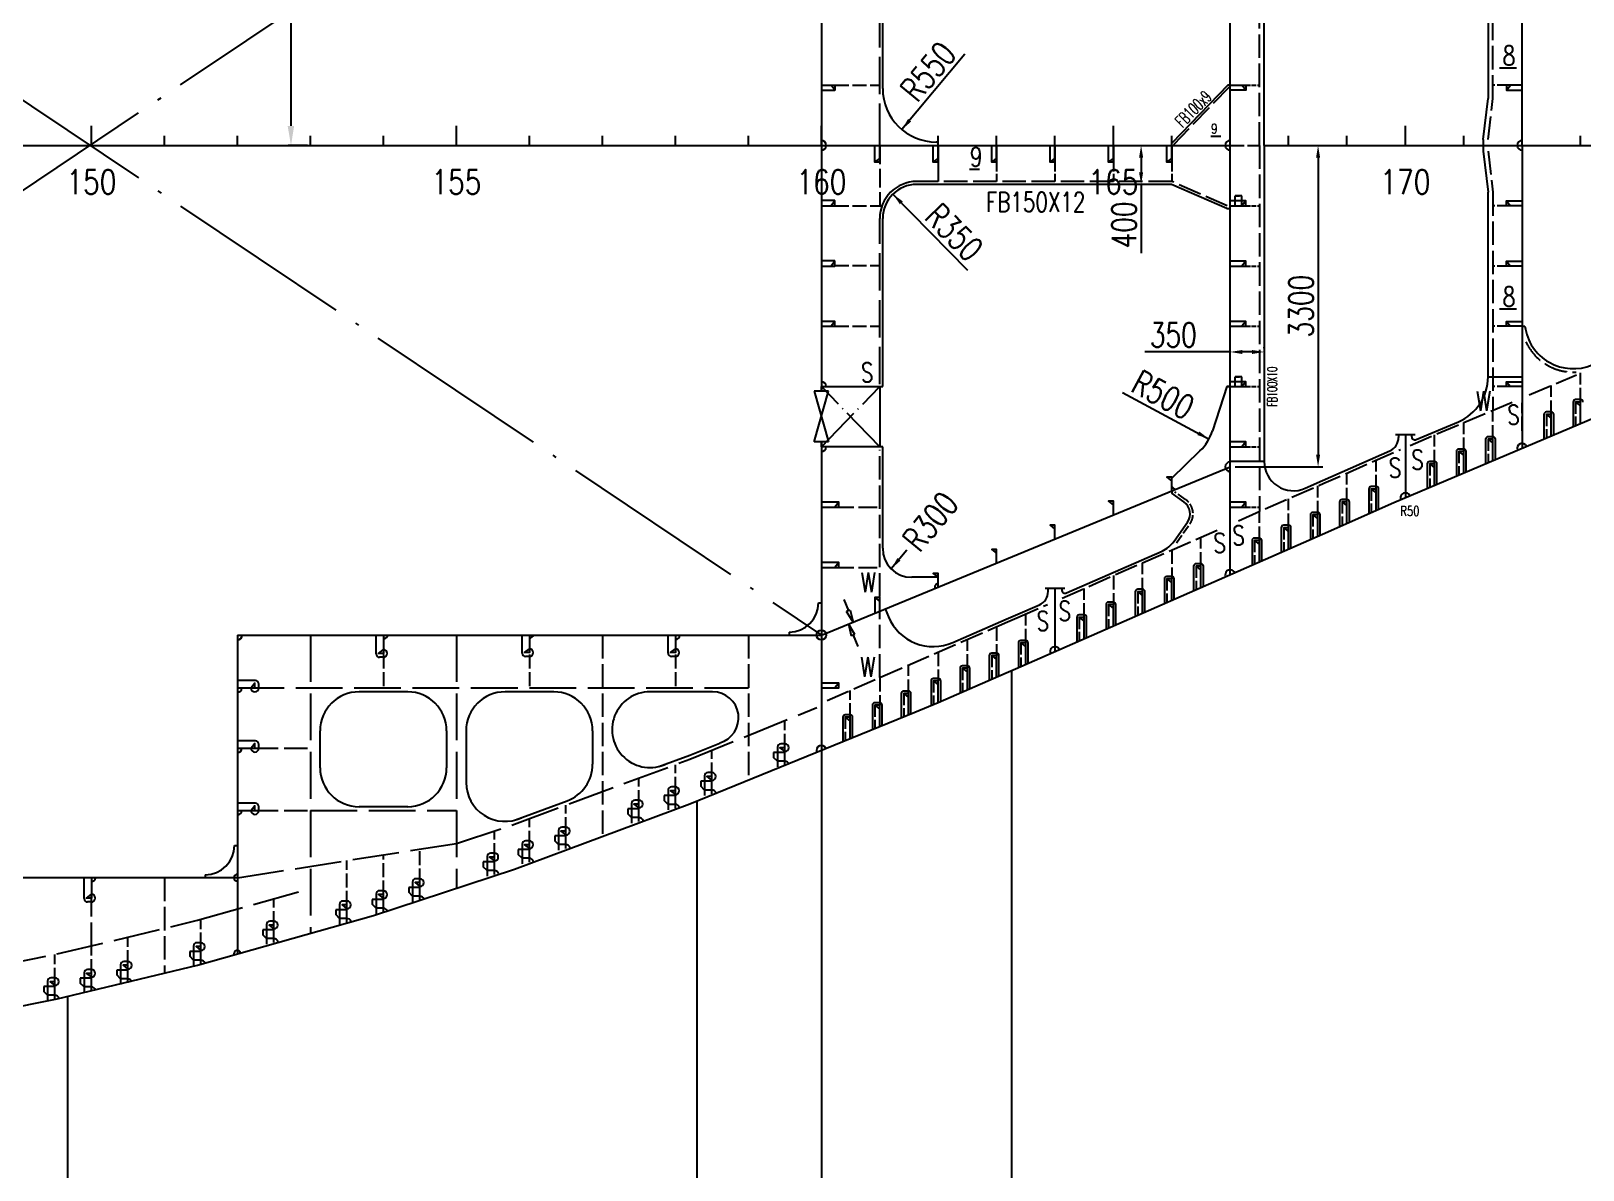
# Model space of a CAD drawing. Extents: x 373818 to 564480, y 322172 to 634257.
# Drawn here: x 537080 to 553025, y 562510 to 574205 of the extents above; entities that cross this region are included whole.
import ezdxf
from ezdxf.enums import TextEntityAlignment as Align

# ---------------------------------------------------------------- set-up
doc = ezdxf.new("R2010")
doc.units = 0
doc.header["$LTSCALE"] = 40
doc.header["$MEASUREMENT"] = 0
doc.linetypes.add('ACAD_ISO02W100', pattern=[15, 12, -3])
doc.linetypes.add('ACAD_ISO04W100', pattern=[30.5, 24, -3, 0.5, -3])
doc.layers.get('0').update_dxf_attribs({"linetype": 'CONTINUOUS'})
doc.layers.get('DEFPOINTS').update_dxf_attribs({"linetype": 'CONTINUOUS'})
for name, color, linetype in [('01CONTINUOUS', 2, 'CONTINUOUS'), ('C-CEN', 4, 'ACAD_ISO04W100'), ('C-CON', 4, 'CONTINUOUS'), ('C-DAS', 4, 'ACAD_ISO02W100'), ('FRAME', 7, 'CONTINUOUS'), ('TEXT', 9, 'CONTINUOUS'), ('Y-CON', 2, 'CONTINUOUS'), ('Y-DAS', 2, 'ACAD_ISO02W100')]:
    doc.layers.add(name, color=color, linetype=linetype)
doc.styles.add('ROMANS', font='romans.shx', dxfattribs={"width": 0.75, "height": 250, "bigfont": 'hzdx.shx'})
doc.dimstyles.new('DM-100', dxfattribs={"dimscale": 0, "dimtxt": 250, "dimasz": 200, "dimexe": 30, "dimexo": 30, "dimgap": 50, "dimtad": 1, "dimdec": 0, "dimzin": 0, "dimdsep": 46, "dimtxsty": 'ROMANS', "dimcen": 0, "dimclrd": 1, "dimclre": 1, "dimclrt": 1, "dimadec": 0, "dimazin": 0, "dimtfac": 1, "dimtdec": 0, "dimtmove": 0, "dimatfit": 3, "dimfxl": 1, "dimtolj": 1, "dimtzin": 0, "dimarcsym": 0})
doc.dimstyles.new('DM-50', dxfattribs={"dimscale": 50, "dimtxt": 1, "dimasz": 2.5, "dimexe": 1, "dimexo": 1, "dimgap": 1, "dimtad": 1, "dimdec": 0, "dimdsep": 46, "dimtxsty": 'ROMANS', "dimblk1": 'CLOSEDBLANK', "dimblk2": 'CLOSEDBLANK', "dimcen": 0, "dimclrd": 1, "dimclre": 1, "dimclrt": 1, "dimadec": 0, "dimazin": 0, "dimtfac": 1, "dimtdec": 0, "dimtmove": 0, "dimatfit": 3, "dimldrblk": 'CLOSEDBLANK', "dimfxl": 1, "dimtolj": 1, "dimarcsym": 0})

# ---------------------------------------------------------------- blocks, each defined once
blk = doc.blocks.new('*D81')
at = {"color": 1, "linetype": 'ByBlock', "transparency": 16777216}
for p, q in [((539920, 578059), (539721, 578059)), ((539751, 577859), (539751, 573231)), ((539920, 573031), (539721, 573031))]:
    blk.add_line(p, q, dxfattribs=at)
for points in [[(539717, 577859), (539784, 577859), (539751, 578059)], [(539717, 573231), (539784, 573231), (539751, 573031)]]:
    blk.add_solid(points, dxfattribs=at)
at = {"layer": 'DEFPOINTS', "color": 0, "linetype": 'ByBlock', "transparency": 16777216}
for p in [(539950, 578059), (539751, 573031), (539950, 573031)]:
    blk.add_point(p, dxfattribs=at)
at = {"color": 1, "linetype": 'ByBlock', "transparency": 16777216, "insert": (539576, 575545), "char_height": 250, "attachment_point": 5, "rotation": 90, "style": 'ROMANS'}
blk.add_mtext('\\A1;5028', dxfattribs=at)
blk = doc.blocks.new('*D226')
at = {"color": 1, "linetype": 'ByBlock', "transparency": 16777216}
blk.add_line((569934, 574777), (569286, 574002), dxfattribs=at)
blk.add_solid([(569350, 574111), (569382, 574084), (569286, 574002)], dxfattribs=at)
at = {"layer": 'DEFPOINTS', "color": 0, "linetype": 'ByBlock', "transparency": 16777216}
for p in [(569639, 574424), (569286, 574002)]:
    blk.add_point(p, dxfattribs=at)
at = {"color": 1, "linetype": 'ByBlock', "transparency": 16777216, "insert": (569556, 574597), "char_height": 250, "attachment_point": 5, "rotation": 50.0918, "style": 'ROMANS'}
blk.add_mtext('\\A1;R550', dxfattribs=at)
blk = doc.blocks.new('_CLOSEDBLANK')
at = {"color": 0, "linetype": 'ByBlock'}
for p, q in [((-1, 0.17), (0, 0)), ((-1, 0.17), (-1, -0.17)), ((0, 0), (-1, -0.17))]:
    blk.add_line(p, q, dxfattribs=at)
blk = doc.blocks.new('*D225')
at = {"color": 1, "linetype": 'ByBlock', "transparency": 16777216}
blk.add_line((569965, 572553), (569194, 573338), dxfattribs=at)
blk.add_solid([(569296, 573264), (569266, 573234), (569194, 573338)], dxfattribs=at)
at = {"layer": 'DEFPOINTS', "color": 0, "linetype": 'ByBlock', "transparency": 16777216}
for p in [(569194, 573338), (569439, 573089)]:
    blk.add_point(p, dxfattribs=at)
at = {"color": 1, "linetype": 'ByBlock', "transparency": 16777216, "insert": (569824, 572947), "char_height": 250, "attachment_point": 5, "rotation": 314.5011, "style": 'ROMANS'}
blk.add_mtext('\\A1;R350', dxfattribs=at)
blk = doc.blocks.new('M50间断')
at = {"extrusion": (0, 0, -1)}
for points in [[(125, 0), (251, 0)], [(-252, -51), (-126, -51)]]:
    blk.add_lwpolyline(points, dxfattribs=at)
at = {"extrusion": (0, 0, -1), "xscale": 125, "yscale": 125, "zscale": 125, "rotation": 180}
blk.add_blockref('_CLOSEDBLANK', (0, 0), dxfattribs=at)
at = {"xscale": 125, "yscale": 125, "zscale": 125, "rotation": 180}
blk.add_blockref('_CLOSEDBLANK', (0, -51), dxfattribs=at)
blk = doc.blocks.new('*D223')
at = {"color": 1, "linetype": 'ByBlock', "transparency": 16777216}
blk.add_line((569336, 569684), (569177, 569491), dxfattribs=at)
blk.add_solid([(569240, 569601), (569272, 569575), (569177, 569491)], dxfattribs=at)
at = {"layer": 'DEFPOINTS', "color": 0, "linetype": 'ByBlock', "transparency": 16777216}
for p in [(569368, 569723), (569177, 569491)]:
    blk.add_point(p, dxfattribs=at)
at = {"color": 1, "linetype": 'ByBlock', "transparency": 16777216, "insert": (569579, 569977), "char_height": 250, "attachment_point": 5, "rotation": 50.3974, "style": 'ROMANS'}
blk.add_mtext('\\A1;R300', dxfattribs=at)
blk = doc.blocks.new('*D221')
at = {"color": 1, "linetype": 'ByBlock', "transparency": 16777216}
for p, q in [((572659, 571718), (571784, 571718)), ((572659, 571757), (572659, 571768)), ((572884, 571718), (572784, 571718)), ((573009, 571757), (573009, 571768))]:
    blk.add_line(p, q, dxfattribs=at)
for points in [[(572784, 571738), (572784, 571697), (572659, 571718)], [(572884, 571738), (572884, 571697), (573009, 571718)]]:
    blk.add_solid(points, dxfattribs=at)
at = {"layer": 'DEFPOINTS', "color": 0, "linetype": 'ByBlock', "transparency": 16777216}
for p in [(572659, 571707), (573009, 571718), (573009, 571707)]:
    blk.add_point(p, dxfattribs=at)
at = {"color": 1, "linetype": 'ByBlock', "transparency": 16777216, "insert": (572075, 571893), "char_height": 250, "attachment_point": 5, "style": 'ROMANS'}
blk.add_mtext('\\A1;350', dxfattribs=at)
blk = doc.blocks.new('*D224')
at = {"color": 1, "linetype": 'ByBlock', "transparency": 16777216}
blk.add_line((571552, 571303), (572442, 570824), dxfattribs=at)
blk.add_solid([(572342, 570901), (572322, 570865), (572442, 570824)], dxfattribs=at)
at = {"layer": 'DEFPOINTS', "color": 0, "linetype": 'ByBlock', "transparency": 16777216}
for p in [(572002, 571061), (572442, 570824)]:
    blk.add_point(p, dxfattribs=at)
at = {"color": 1, "linetype": 'ByBlock', "transparency": 16777216, "insert": (571970, 571277), "char_height": 250, "attachment_point": 5, "rotation": 331.6737, "style": 'ROMANS'}
blk.add_mtext('\\A1;R500', dxfattribs=at)
blk = doc.blocks.new('*D213')
at = {"color": 1, "linetype": 'ByBlock', "transparency": 16777216}
for p, q in [((571744, 573714), (571744, 573564)), ((571744, 573439), (571744, 572731))]:
    blk.add_line(p, q, dxfattribs=at)
for points in [[(571723, 573714), (571765, 573714), (571744, 573839)], [(571723, 573564), (571765, 573564), (571744, 573439)]]:
    blk.add_solid(points, dxfattribs=at)
at = {"layer": 'DEFPOINTS', "color": 0, "linetype": 'ByBlock', "transparency": 16777216}
for p in [(571744, 573839), (571744, 573439), (571744, 573439)]:
    blk.add_point(p, dxfattribs=at)
at = {"color": 1, "linetype": 'ByBlock', "transparency": 16777216, "insert": (571569, 573022), "char_height": 250, "attachment_point": 5, "rotation": 90, "style": 'ROMANS'}
blk.add_mtext('\\A1;400', dxfattribs=at)

msp = doc.modelspace()

# ---------------------------------------------------------------- linework, layer by layer
for p, q in [((537700.32, 573030.69), (537700.32, 573230.69)), ((541450.32, 573030.69), (541450.32, 573230.69)), ((548200.32, 573030.69), (548200.32, 573230.69)), ((551200.32, 573030.69), (551200.32, 573230.69)), ((538450.32, 573030.69), (538450.32, 573130.69)), ((539200.32, 573030.69), (539200.32, 573130.69)), ((539950.32, 573030.69), (539950.32, 573130.69)), ((540700.32, 573030.69), (540700.32, 573130.69)), ((542200.32, 573030.69), (542200.32, 573130.69)), ((542950.32, 573030.69), (542950.32, 573130.69)), ((543700.32, 573030.69), (543700.32, 573130.69)), ((544450.32, 573030.69), (544450.32, 573130.69)), ((545800.32, 573030.69), (545800.32, 573130.69)), ((546400.32, 573030.69), (546400.32, 573130.69)), ((547000.32, 573030.69), (547000.32, 573130.69)), ((547600.32, 573030.69), (547600.32, 573130.69)), ((548800.32, 573030.69), (548800.32, 573130.69)), ((549400.32, 573030.69), (549400.32, 573130.69)), ((550000.32, 573030.69), (550000.32, 573130.69)), ((550600.32, 573030.69), (550600.32, 573130.69)), ((551800.32, 573030.69), (551800.32, 573130.69)), ((553000.32, 573030.69), (553000.32, 573130.69)), ((526450.32, 573030.69), (545200.32, 573030.69)), ((549750.32, 573030.69), (552000.32, 573030.69)), ((552400.32, 573030.69), (556000.32, 573030.69)), ((552050.32, 570654.55), (552400.32, 570654.55)), ((553000.32, 570421.05), (552950.32, 570421.05)), ((552699.82, 570293.68), (552649.82, 570293.68)), ((552724.82, 570059.65), (552724.82, 570268.68)), ((552100.32, 570039.6), (552050.32, 570039.6)), ((551800.32, 569912.45), (551750.32, 569912.45)), ((551825.32, 569678.41), (551825.32, 569887.45)), ((552025.32, 570014.6), (552025.32, 569761.71)), ((552125.32, 569805.56), (552125.32, 570014.6)), ((549750.32, 569785.04), (549400.32, 569785.04)), ((551500.32, 569785.3), (551450.32, 569785.3)), ((551525.32, 569551.26), (551525.32, 569760.3)), ((550825.32, 569502.56), (550825.32, 569249.68)), ((550900.32, 569527.56), (550850.32, 569527.56)), ((550925.32, 569293.53), (550925.32, 569502.56)), ((550225.32, 569237.09), (550225.32, 568984.21)), ((550300.32, 569262.09), (550250.32, 569262.09)), ((550325.32, 569028.05), (550325.32, 569237.09)), ((550525.32, 569369.72), (550525.32, 569116.83)), ((550600.32, 569394.72), (550550.32, 569394.72)), ((550625.32, 569160.68), (550625.32, 569369.72)), ((549925.32, 569105.55), (549925.32, 568852.66)), ((550000.32, 569130.55), (549950.32, 569130.55)), ((550025.32, 568896.51), (550025.32, 569105.55)), ((549625.32, 568974.01), (549625.32, 568721.12)), ((549700.32, 568999.01), (549650.32, 568999.01)), ((549725.32, 568764.97), (549725.32, 568974.01)), ((548800.32, 568604.38), (548750.32, 568604.38)), ((549025.32, 568710.92), (549025.32, 568458.04)), ((549100.32, 568735.92), (549050.32, 568735.92)), ((549125.32, 568501.89), (549125.32, 568710.92)), ((548425.32, 568447.84), (548425.32, 568194.96)), ((548500.32, 568472.84), (548450.32, 568472.84)), ((548525.32, 568238.8), (548525.32, 568447.84)), ((548725.32, 568579.38), (548725.32, 568326.5)), ((548825.32, 568370.34), (548825.32, 568579.38)), ((545170.32, 568332.69), (545200.32, 568332.69)), ((548200.32, 568341.3), (548150.32, 568341.3)), ((548225.32, 568107.26), (548225.32, 568316.3)), ((547825.32, 568184.76), (547825.32, 567931.87)), ((547900.32, 568209.76), (547850.32, 568209.76)), ((547925.32, 567975.72), (547925.32, 568184.76)), ((544870.32, 568032.69), (544870.32, 568002.69)), ((547000.32, 567816.79), (546950.32, 567816.79)), ((547225.32, 567921.68), (547225.32, 567668.79)), ((547300.32, 567946.68), (547250.32, 567946.68)), ((547325.32, 567712.64), (547325.32, 567921.68)), ((540700.32, 567774.21), (540660.32, 567774.21)), ((542200.32, 567782.69), (542160.32, 567782.69)), ((543700.32, 567782.69), (543660.32, 567782.69)), ((546625.32, 567661.27), (546625.32, 567408.39)), ((546700.32, 567686.27), (546650.32, 567686.27)), ((546725.32, 567452.23), (546725.32, 567661.27)), ((547025.32, 567582.75), (547025.32, 567791.79)), ((539420.32, 567459.69), (539420.32, 567499.69)), ((546402.06, 567556.51), (546352.06, 567556.51)), ((546427.06, 567322.47), (546427.06, 567531.51)), ((547152.75, 567637.56), (547152.75, 559581.69)), ((540950.32, 567419.69), (540450.32, 567419.69)), ((542450.32, 567419.69), (541950.32, 567419.69)), ((544082.99, 567419.69), (543438.98, 567419.69)), ((546021.27, 567403), (546021.27, 567152.48)), ((546096.27, 567428), (546046.27, 567428)), ((546121.27, 567193.96), (546121.27, 567403)), ((545496.27, 567183.85), (545446.27, 567183.85)), ((545725.32, 567282.57), (545725.32, 567029.69)), ((545800.32, 567307.57), (545750.32, 567307.57)), ((545825.32, 567073.54), (545825.32, 567282.57)), ((540050.32, 566640.69), (540050.32, 567019.69)), ((541350.32, 567019.69), (541350.32, 566640.69)), ((541550.32, 567019.69), (541550.32, 566489.42)), ((542850.32, 567019.69), (542850.32, 566676.38)), ((545421.27, 567158.85), (545421.27, 566905.96)), ((545521.27, 566949.81), (545521.27, 567158.85)), ((539420.32, 566840.69), (539420.32, 566880.69)), ((544825.32, 566885.82), (544785.32, 566885.82)), ((545200.32, 566818.42), (545200.32, 560998.69)), ((544075.32, 566590.84), (544035.32, 566590.84)), ((543700.32, 566443.96), (543660.32, 566443.96)), ((539420.32, 566200.69), (539420.32, 566240.69)), ((540950.32, 566240.69), (540450.32, 566240.69)), ((543325.32, 566307.85), (543285.32, 566307.85)), ((543920.22, 566297.52), (543920.22, 559581.69)), ((542200.32, 565889.62), (542160.32, 565889.62)), ((542575.32, 566030.06), (542535.32, 566030.06)), ((539170.32, 565840.69), (539200.32, 565840.69)), ((541841.32, 565763.6), (541801.32, 565763.6)), ((538870.32, 565540.69), (538870.32, 565510.69)), ((541075.32, 565500.9), (541035.32, 565500.9)), ((537700.32, 565262.01), (537660.32, 565262.01)), ((540325.32, 565271.87), (540285.32, 565271.87)), ((540700.32, 565377.7), (540660.32, 565377.7)), ((539575.32, 565064.84), (539535.32, 565064.84)), ((538825.32, 564843.8), (538785.32, 564843.8)), ((538075.32, 564651.61), (538035.32, 564651.61)), ((537325.32, 564482.98), (537285.32, 564482.98)), ((537700.32, 564569.26), (537660.32, 564569.26)), ((537455.17, 564293.21), (537455.17, 559581.69))]:
    msp.add_line(p, q)
at = {"lineweight": -2, "ltscale": 0.5}
for p, q in [((546400.32, 573065.69), (546380.32, 573065.69)), ((546400.32, 573030.69), (546400.32, 573065.69)), ((549365.43, 572382.09), (549400.32, 572382.09)), ((552400.32, 571173.69), (552429.49, 571173.69)), ((549365.32, 570554.69), (549219.2, 570100.16)), ((549400.32, 570554.69), (549365.32, 570554.69)), ((548800.32, 569613.24), (549090.54, 569893.52)), ((545750.32, 568388.77), (545750.32, 568228.98))]:
    msp.add_line(p, q, dxfattribs=at)
at = {"color": 1, "linetype": 'ByBlock'}
for p, q in [((550304.03, 572905.69), (550304.03, 569855.69)), ((549450.32, 569730.69), (550354.03, 569730.69))]:
    msp.add_line(p, q, dxfattribs=at)
at = {"ltscale": 0.3}
for p, q in [((545275.32, 570505.87), (545125.32, 570505.87)), ((545125.32, 570505.87), (545275.32, 569985.69)), ((545125.32, 569985.69), (545275.32, 570505.87)), ((545275.32, 569985.69), (545125.32, 569985.69)), ((545380.32, 569366.69), (545200.32, 569366.69)), ((545380.32, 568747.69), (545200.32, 568747.69)), ((545380.32, 567509.69), (545200.32, 567509.69))]:
    msp.add_line(p, q, dxfattribs=at)
at = {"color": 7, "ltscale": 0.2}
for p, q in [((552925.32, 570396.05), (552925.32, 570144.26)), ((552624.82, 570268.68), (552624.82, 570018.56)), ((551725.32, 569892.45), (551725.32, 569640.89)), ((552025.32, 569979.6), (552025.32, 569764.47)), ((551425.32, 569765.3), (551425.32, 569513.74)), ((548125.32, 568321.3), (548125.32, 568069.74)), ((540625.32, 567809.21), (540625.32, 568002.69)), ((542125.32, 567817.69), (542125.32, 568002.69)), ((543625.32, 567817.69), (543625.32, 568002.69)), ((546925.32, 567796.79), (546925.32, 567545.23)), ((539385.32, 567534.69), (539200.32, 567534.69)), ((546327.06, 567531.56), (546327.06, 567280)), ((539385.32, 566915.69), (539200.32, 566915.69)), ((544750.32, 566850.82), (544750.32, 566649.26)), ((544825.32, 566796.05), (544710.32, 566796.05)), ((544710.32, 566796.05), (544710.32, 566746.5)), ((544750.32, 566706.5), (544710.32, 566746.5)), ((544825.33, 566706.5), (544750.32, 566706.5)), ((544000.32, 566555.84), (544000.32, 566354.27)), ((543625.32, 566408.96), (543625.32, 566207.39)), ((544075.32, 566501.06), (543960.32, 566501.06)), ((543960.32, 566501.06), (543960.32, 566451.51)), ((544000.32, 566411.51), (543960.32, 566451.51)), ((544075.33, 566411.51), (544000.32, 566411.51)), ((539385.32, 566275.69), (539200.32, 566275.69)), ((543325.32, 566218.08), (543210.32, 566218.08)), ((543210.32, 566218.08), (543210.32, 566168.53)), ((543250.32, 566272.85), (543250.32, 566071.29)), ((543700.32, 566354.19), (543585.32, 566354.19)), ((543585.32, 566354.19), (543585.32, 566304.64)), ((543625.32, 566264.64), (543585.32, 566304.64)), ((543700.33, 566264.64), (543625.32, 566264.64)), ((543250.32, 566128.53), (543210.32, 566168.53)), ((543325.33, 566128.53), (543250.32, 566128.53)), ((542575.32, 565940.29), (542460.32, 565940.29)), ((542460.32, 565940.29), (542460.32, 565890.74)), ((542500.32, 565850.74), (542460.32, 565890.74)), ((542500.32, 565995.06), (542500.32, 565793.49)), ((542200.32, 565799.84), (542085.32, 565799.84)), ((542085.32, 565799.84), (542085.32, 565750.29)), ((542125.32, 565710.29), (542085.32, 565750.29)), ((542125.32, 565854.62), (542125.32, 565653.05)), ((542575.33, 565850.74), (542500.32, 565850.74)), ((541841.32, 565673.83), (541726.32, 565673.83)), ((541726.32, 565673.83), (541726.32, 565624.28)), ((541766.32, 565584.28), (541726.32, 565624.28)), ((541766.32, 565728.6), (541766.32, 565527.03)), ((541841.33, 565584.28), (541766.32, 565584.28)), ((542200.33, 565710.29), (542125.32, 565710.29)), ((537625.32, 565297.01), (537625.32, 565510.69)), ((541075.32, 565411.13), (540960.32, 565411.13)), ((540960.32, 565411.13), (540960.32, 565361.58)), ((541000.32, 565465.9), (541000.32, 565264.34)), ((540700.32, 565287.93), (540585.32, 565287.93)), ((540585.32, 565287.93), (540585.32, 565238.38)), ((540625.32, 565342.7), (540625.32, 565141.13)), ((541000.32, 565321.58), (540960.32, 565361.58)), ((541075.33, 565321.58), (541000.32, 565321.58)), ((540325.32, 565182.1), (540210.32, 565182.1)), ((540210.32, 565182.1), (540210.32, 565132.55)), ((540250.32, 565092.55), (540210.32, 565132.55)), ((540250.32, 565236.87), (540250.32, 565035.31)), ((540325.33, 565092.55), (540250.32, 565092.55)), ((540625.32, 565198.38), (540585.32, 565238.38)), ((540700.33, 565198.38), (540625.32, 565198.38)), ((539575.32, 564975.07), (539460.32, 564975.07)), ((539460.32, 564975.07), (539460.32, 564925.52)), ((539500.32, 565029.84), (539500.32, 564828.27)), ((538750.32, 564808.8), (538750.32, 564607.24)), ((539500.32, 564885.52), (539460.32, 564925.52)), ((539575.33, 564885.52), (539500.32, 564885.52)), ((538000.32, 564616.61), (538000.32, 564415.05)), ((538825.32, 564754.03), (538710.32, 564754.03)), ((538710.32, 564754.03), (538710.32, 564704.48)), ((538750.32, 564664.48), (538710.32, 564704.48)), ((538825.33, 564664.48), (538750.32, 564664.48)), ((537700.32, 564479.49), (537585.32, 564479.49)), ((537585.32, 564479.49), (537585.32, 564429.94)), ((537625.32, 564534.26), (537625.32, 564332.69)), ((538075.32, 564561.84), (537960.32, 564561.84)), ((537960.32, 564561.84), (537960.32, 564512.29)), ((538000.32, 564472.29), (537960.32, 564512.29)), ((538075.33, 564472.29), (538000.32, 564472.29)), ((537325.32, 564393.21), (537210.32, 564393.21)), ((537210.32, 564393.21), (537210.32, 564343.66)), ((537250.32, 564303.66), (537210.32, 564343.66)), ((537250.32, 564447.98), (537250.32, 564246.42)), ((537325.33, 564303.66), (537250.32, 564303.66)), ((537625.32, 564389.94), (537585.32, 564429.94)), ((537700.33, 564389.94), (537625.32, 564389.94))]:
    msp.add_line(p, q, dxfattribs=at)
msp.add_lwpolyline([(543529.52, 566653.06), (543850.32, 566769.07), (544157.3, 566893.99)])
msp.add_circle((545200.32, 568002.69), 50)
for centre, radius, start, end in [((546380.32, 573615.69), 550, 180, 270), ((552400.32, 573030.69), 50, 90, 270), ((552950.32, 570396.05), 25, 90, 180), ((553000.32, 570396.05), 25, 0, 90), ((552649.82, 570268.68), 25, 90, 180), ((552699.82, 570268.68), 25, 0, 90), ((552050.32, 570014.6), 25, 90, 180), ((552100.32, 570014.6), 25, 0, 90), ((551750.32, 569887.45), 25, 90, 180), ((551800.32, 569887.45), 25, 0, 90), ((551450.32, 569760.3), 25, 90, 180), ((551500.32, 569760.3), 25, 0, 90), ((550850.32, 569502.56), 25, 90, 180), ((550900.32, 569502.56), 25, 0, 90), ((550250.32, 569237.09), 25, 90, 180), ((550300.32, 569237.09), 25, 0, 90), ((550550.32, 569369.72), 25, 90, 180), ((550600.32, 569369.72), 25, 0, 90), ((549950.32, 569105.55), 25, 90, 180), ((550000.32, 569105.55), 25, 0, 90), ((549650.32, 568974.01), 25, 90, 180), ((549700.32, 568974.01), 25, 0, 90), ((548750.32, 568579.38), 25, 90, 180), ((548800.32, 568579.38), 25, 0, 90), ((549050.32, 568710.92), 25, 90, 180), ((549100.32, 568710.92), 25, 0, 90), ((548450.32, 568447.84), 25, 90, 180), ((548500.32, 568447.84), 25, 0, 90), ((544870.32, 568332.69), 300, 270, 0), ((548150.32, 568316.3), 25, 90, 180), ((548200.32, 568316.3), 25, 0, 90), ((547850.32, 568184.76), 25, 90, 180), ((547900.32, 568184.76), 25, 0, 90), ((539200.32, 568002.69), 50, 270, 0), ((540660.32, 567809.21), 35, 180, 270), ((540700.32, 567814.21), 40, 270, 90), ((542160.32, 567817.69), 35, 180, 270), ((542200.32, 567822.69), 40, 270, 90), ((543660.32, 567817.69), 35, 180, 270), ((543700.32, 567822.69), 40, 270, 90), ((546950.32, 567791.79), 25, 90, 180), ((547000.32, 567791.79), 25, 0, 90), ((547250.32, 567921.68), 25, 90, 180), ((547300.32, 567921.68), 25, 0, 90), ((546650.32, 567661.27), 25, 90, 180), ((546700.32, 567661.27), 25, 0, 90), ((539385.32, 567499.69), 35, 0, 90), ((546352.06, 567531.51), 25, 90, 180), ((546402.06, 567531.51), 25, 0, 90), ((539380.32, 567459.69), 40, 180, 360), ((540450.32, 567019.69), 400, 90, 180), ((540950.32, 567019.69), 400, 0, 90), ((541950.32, 567019.69), 400, 90, 180), ((542450.32, 567019.69), 400, 0, 90), ((543438.98, 567031.03), 388.66, 90, 296.293574), ((544082.99, 567152.37), 267.33, 286.139576, 90), ((546046.27, 567403), 25, 90, 180), ((546096.27, 567403), 25, 0, 90), ((545446.27, 567158.85), 25, 90, 180), ((545496.27, 567158.85), 25, 0, 90), ((545750.32, 567282.57), 25, 90, 180), ((545800.32, 567282.57), 25, 0, 90), ((539385.32, 566880.69), 35, 0, 90), ((544785.32, 566850.82), 35, 90, 180), ((544825.32, 566845.82), 40, 270, 90), ((539380.32, 566840.69), 40, 180, 360), ((540450.32, 566640.69), 400, 180, 270), ((540950.32, 566640.69), 400, 270, 360), ((542450.32, 566676.38), 400, 290.352256, 360), ((544035.32, 566555.84), 35, 90, 180), ((544075.32, 566550.84), 40, 270, 90), ((541950.32, 566489.42), 400, 180, 295.134703), ((543660.32, 566408.96), 35, 90, 180), ((543700.32, 566403.96), 40, 270, 90), ((539385.32, 566240.69), 35, 0, 90), ((543285.32, 566272.85), 35, 90, 180), ((543325.32, 566267.85), 40, 270, 90), ((539380.32, 566200.69), 40, 180, 360), ((542160.32, 565854.62), 35, 90, 180), ((542200.32, 565849.62), 40, 270, 90), ((542535.32, 565995.06), 35, 90, 180), ((542575.32, 565990.06), 40, 270, 90), ((538870.32, 565840.69), 300, 270, 0), ((541801.32, 565728.6), 35, 90, 180), ((541841.32, 565723.6), 40, 270, 90), ((539200.32, 565510.69), 35, 90, 270), ((541035.32, 565465.9), 35, 90, 180), ((541075.32, 565460.9), 40, 270, 90), ((537660.32, 565297.01), 35, 180, 270), ((537700.32, 565302.01), 40, 270, 90), ((540285.32, 565236.87), 35, 90, 180), ((540325.32, 565231.87), 40, 270, 90), ((540660.32, 565342.7), 35, 90, 180), ((540700.32, 565337.7), 40, 270, 90), ((539535.32, 565029.84), 35, 90, 180), ((539575.32, 565024.84), 40, 270, 90), ((538785.32, 564808.8), 35, 90, 180), ((538825.32, 564803.8), 40, 270, 90), ((538035.32, 564616.61), 35, 90, 180), ((538075.32, 564611.61), 40, 270, 90), ((539200.32, 564729.66), 35, 15.763046, 195.763046), ((537285.32, 564447.98), 35, 90, 180), ((537325.32, 564442.98), 40, 270, 90), ((537660.32, 564534.26), 35, 90, 180), ((537700.32, 564529.26), 40, 270, 90)]:
    msp.add_arc(centre, radius, start, end)
at = {"lineweight": -2, "ltscale": 0.5}
for centre, radius, start, end in [((545200.32, 573030.69), 50, 270, 90), ((552925.32, 571238.1), 500, 187.401506, 292.968731), ((548743.19, 570253.18), 500, 314.00231, 342.179432), ((552400.32, 569921.75), 50, 22.968731, 202.968731), ((549400.32, 569730.69), 50, 90, 270), ((548800.32, 569483.71), 35, 22.561299, 90), ((546400.32, 568495.75), 35, 90, 201.375456)]:
    msp.add_arc(centre, radius, start, end, dxfattribs=at)
at = {"ltscale": 0.3}
for centre, start, end in [((549400.32, 573030.69), 90, 270), ((545200.32, 570554.69), 0, 90), ((545200.32, 569935.69), 270, 0), ((545200.32, 566818.42), 22.142558, 202.142558)]:
    msp.add_arc(centre, 50, start, end, dxfattribs=at)
at = {"color": 7, "ltscale": 0.2}
for centre, start, end in [((540700.33, 568008.77), 270, 0), ((542200.33, 568017.25), 270, 341.121402), ((543700.33, 568002.69), 270, 0), ((539200.32, 567459.68), 270, 0), ((539200.32, 566840.68), 270, 0), ((544825.33, 566661.51), 17.826297, 90), ((544075.33, 566366.52), 17.826297, 90), ((543700.33, 566219.65), 17.826297, 90), ((539200.32, 566200.68), 270, 0), ((543325.33, 566083.54), 17.826297, 90), ((542575.33, 565805.75), 17.826297, 90), ((541841.33, 565539.29), 17.826297, 90), ((542200.33, 565665.3), 17.826297, 90), ((537700.33, 565517.42), 270, 351.402854), ((541075.33, 565276.59), 17.826297, 90), ((540325.33, 565047.56), 17.826297, 90), ((540700.33, 565153.39), 17.826297, 90), ((539575.33, 564840.53), 17.826297, 90), ((538825.33, 564619.49), 17.826297, 90), ((538075.33, 564427.3), 17.826297, 90), ((537325.33, 564258.67), 17.826297, 90), ((537700.33, 564344.95), 17.826297, 90)]:
    msp.add_arc(centre, 44.99, start, end, dxfattribs=at)
at = {"color": 1, "linetype": 'ByBlock'}
for points in [[(550283.2, 572905.69), (550324.87, 572905.69), (550304.03, 573030.69)], [(550283.2, 569855.69), (550324.87, 569855.69), (550304.03, 569730.69)]]:
    msp.add_solid(points, dxfattribs=at)
at = {"layer": '01CONTINUOUS'}
for p, q in [((552400.32, 573030.69), (552400.32, 576139.64)), ((552000.32, 573090.69), (552000.32, 572970.69)), ((552000.32, 573030.69), (552400.32, 573030.69)), ((552400.32, 573030.69), (552400.32, 569921.75)), ((552400.32, 573030.69), (552400.32, 569921.75)), ((545800.32, 570554.69), (545800.32, 569935.69)), ((551100.32, 570063.15), (551300.32, 570063.15)), ((551200.32, 570063.15), (551200.32, 569413.15)), ((547500.32, 568483.22), (547700.32, 568483.22)), ((547600.32, 568483.22), (547600.32, 567833.22)), ((539200.32, 568002.69), (539200.32, 564729.66)), ((539200.32, 568002.69), (545200.32, 568002.69)), ((539200.32, 565510.69), (526450.32, 565510.69))]:
    msp.add_line(p, q, dxfattribs=at)
for points in [[(545200.32, 570505.87), (545200.32, 570554.69), (545830.32, 570554.69)], [(546400.32, 567310.75), (547100.32, 567615.29), (547196.32, 567656.07), (550350.32, 569039.01), (551081.32, 569362.71), (553600.32, 570430.34)], [(545830.32, 569935.69), (545200.32, 569935.69), (545200.32, 569985.69)], [(480700.32, 562530.69), (515850.32, 562530.69), (517850.32, 562530.69), (520911.22, 562530.69), (522967.62, 562549.69), (524200.32, 562600.79), (524350.32, 562607.29), (525700.32, 562654.49), (526115.62, 562680.59), (528466.32, 562879.69), (530850.32, 563161.64), (532670.32, 563414.52), (534996.32, 563793.58), (537350.32, 564268.02), (538789.32, 564613.64), (540600.32, 565124.84), (542047.32, 565600.25), (543850.32, 566269.07), (546161.32, 567209.47), (546400.32, 567310.75)]]:
    msp.add_lwpolyline(points, dxfattribs=at)
at = {"layer": 'C-CEN', "ltscale": 2}
for p, q in [((526450.32, 580550.69), (545200.32, 568002.69)), ((526450.32, 565510.69), (545200.32, 578058.69))]:
    msp.add_line(p, q, dxfattribs=at)
at = {"layer": 'C-CEN', "ltscale": 0.5}
for p, q in [((545800.32, 569935.69), (545200.32, 570554.69)), ((545200.32, 569935.69), (545800.32, 570554.69))]:
    msp.add_line(p, q, dxfattribs=at)
at = {"layer": 'C-CON'}
for p, q in [((549750.32, 573030.69), (549750.32, 576276.34)), ((545830.32, 573615.69), (545830.32, 575506.69)), ((545340.32, 573595.84), (545200.32, 573595.84)), ((549375.32, 573649.69), (548800.32, 573055.69)), ((549400.32, 573649.69), (549375.32, 573649.69)), ((549560.32, 573599.69), (549400.32, 573599.69)), ((552240.32, 573599.69), (552400.32, 573599.69)), ((552000.32, 573090.69), (552050.32, 573511.87)), ((545750.32, 572857.48), (545750.32, 573030.69)), ((546350.32, 572857.48), (546350.32, 573030.69)), ((546950.32, 572857.48), (546950.32, 573030.69)), ((547550.32, 572857.48), (547550.32, 573030.69)), ((548150.32, 572857.48), (548150.32, 573030.69)), ((548750.32, 572857.48), (548750.32, 573030.69)), ((548800.32, 573030.69), (548800.32, 573055.69)), ((549750.32, 573030.69), (549750.32, 569785.04)), ((552000.32, 572970.69), (552050.32, 572549.52)), ((548796.35, 572630.69), (546180.32, 572630.69)), ((549365.43, 572382.09), (548796.35, 572630.69)), ((545340.32, 572465.54), (545200.32, 572465.54)), ((549560.32, 572461.69), (549400.32, 572461.69)), ((549450.32, 572512.51), (549495.08, 572512.51)), ((549520.02, 572512.51), (549450.32, 572512.51)), ((549450.32, 572411.69), (549450.32, 572512.51)), ((549520.02, 572411.31), (549520.02, 572512.51)), ((552240.32, 572461.69), (552400.32, 572461.69)), ((545830.32, 570554.69), (545830.32, 572280.69)), ((545340.32, 571846.54), (545200.32, 571846.54)), ((549560.32, 571842.69), (549400.32, 571842.69)), ((552240.32, 571842.69), (552400.32, 571842.69)), ((545340.32, 571223.69), (545200.32, 571223.69)), ((549560.32, 571223.69), (549400.32, 571223.69)), ((552240.32, 571223.69), (552400.32, 571223.69)), ((549370.32, 570554.69), (549400.32, 570554.69)), ((549560.32, 570604.69), (549400.32, 570604.69)), ((549520.02, 570655.51), (549450.32, 570655.51)), ((549450.32, 570655.51), (549495.08, 570655.51)), ((549450.32, 570554.69), (549450.32, 570655.51)), ((549520.02, 570554.31), (549520.02, 570655.51)), ((552240.32, 570604.69), (552400.32, 570604.69)), ((551130.32, 570063.15), (551130.32, 570032.04)), ((545830.32, 568895.75), (545830.32, 569935.69)), ((549560.32, 569985.69), (549400.32, 569985.69)), ((550350.32, 569589.01), (551041.05, 569894.88)), ((550170.79, 569510.3), (550350.32, 569589.01)), ((548800.32, 569483.71), (548800.32, 569458.71)), ((548925.92, 569369.87), (548800.32, 569458.71)), ((549560.32, 569366.69), (549400.32, 569366.69)), ((548824.71, 568967.02), (548961.77, 569160.78)), ((547719.38, 568435.42), (548700.26, 568865.51)), ((547719.38, 568435.42), (548700.26, 568865.51)), ((546400.32, 568595.75), (546130.32, 568595.75)), ((547670.32, 568483.22), (547670.32, 568467.47)), ((547670.32, 568483.22), (547670.32, 568467.47))]:
    msp.add_line(p, q, dxfattribs=at)
for points in [[(551264.32, 575998.24), (551264.32, 576018.26, -0.53714357), (551312.98, 576050.49), (551745.43, 575867.2, -0.30111464), (552050.32, 575406.84), (552050.32, 573511.87)], [(551264.32, 570063.15), (551264.32, 570043.12, 0.53714357), (551312.98, 570010.9), (551745.43, 570194.19, 0.30111464), (552050.32, 570654.55), (552050.32, 572549.52)], [(545854.95, 568272.03), (545890.11, 568189.12, 0.41693592), (546549.9, 567925.83), (547100.32, 568165.29), (547196.32, 568206.07), (547440.56, 568313.16, 0.29775145), (547530.32, 568450.54), (547530.32, 568483.22)]]:
    msp.add_lwpolyline(points, format="xyb", dxfattribs=at)
msp.add_lwpolyline([(542057.69, 566104.1), (542589.44, 566301.35)], dxfattribs=at)
for centre, radius, start, end in [((546180.32, 572280.69), 380, 90, 180), ((546180.32, 572280.69), 350, 90, 180), ((550980.32, 570032.04), 150, 293.884628, 0), ((550050.32, 569785.04), 300, 180, 293.676095), ((551200.32, 569413.15), 50, 20.822172, 200.837526), ((548839.3, 569247.4), 150, 324.727676, 54.727676), ((548579.79, 569140.26), 300, 293.676095, 324.727676), ((546130.32, 568895.75), 300, 180, 270), ((549400.32, 568623.62), 50, 20.822172, 200.837526), ((547705.32, 568467.47), 35, 180, 293.676095), ((547705.32, 568467.47), 35, 180, 293.676095), ((547600.32, 567833.22), 50, 20.822172, 200.837526)]:
    msp.add_arc(centre, radius, start, end, dxfattribs=at)
at = {"layer": 'C-DAS', "ltscale": 0.5}
for p, q in [((549700.32, 573030.69), (549700.32, 576790.14)), ((552100.32, 573511.87), (552100.32, 575752.25)), ((549393.28, 573632.3), (548818.28, 573038.3)), ((552050.32, 573090.69), (552100.32, 573511.87)), ((549700.32, 573030.69), (549700.32, 569271.25)), ((552050.32, 572970.69), (552100.32, 572549.52)), ((548800.32, 572660.69), (546177.11, 572660.69)), ((549370.32, 572411.69), (548800.32, 572660.69)), ((552100.32, 572549.52), (552100.32, 570309.13)), ((545800.32, 568398.72), (545800.32, 569903.52)), ((547674.03, 568382.78), (549311.47, 569100.75)), ((547208.21, 568178.53), (547524.33, 568317.14)), ((545259.49, 567331.71), (547112.17, 568137.73)), ((545800.32, 567567), (545800.32, 568249.55)), ((547112.17, 568137.73), (547208.21, 568178.53))]:
    msp.add_line(p, q, dxfattribs=at)
at = {"layer": 'C-DAS', "ltscale": 0.8}
for p, q in [((545800.32, 573076.51), (545800.32, 575506.69)), ((545800.32, 570579.48), (545800.32, 572280.69))]:
    msp.add_line(p, q, dxfattribs=at)
at = {"layer": 'C-DAS'}
for p, q in [((546000.32, 573030.69), (549400.32, 573030.69)), ((539200.32, 567459.69), (544450.32, 567459.69)), ((539950.32, 566200.69), (541450.32, 566200.69))]:
    msp.add_line(p, q, dxfattribs=at)
at = {"layer": 'C-DAS', "ltscale": 0.25}
for p, q in [((552950.32, 570396.05), (552950.32, 570157.05)), ((552649.82, 570268.68), (552649.82, 570026.76)), ((551750.32, 569887.45), (551750.32, 569645.52)), ((552050.32, 570014.6), (552050.32, 569772.67)), ((551450.32, 569760.3), (551450.32, 569518.38)), ((550850.32, 569502.56), (550850.32, 569260.64)), ((550250.32, 569237.09), (550250.32, 568995.17)), ((550550.32, 569369.72), (550550.32, 569127.8)), ((549950.32, 569105.55), (549950.32, 568863.63)), ((549650.32, 568974.01), (549650.32, 568732.08)), ((549050.32, 568710.92), (549050.32, 568469)), ((548450.32, 568447.84), (548450.32, 568205.92)), ((548750.32, 568579.38), (548750.32, 568337.46)), ((548150.32, 568316.3), (548150.32, 568074.38)), ((547850.32, 568184.76), (547850.32, 567942.83)), ((547250.32, 567921.68), (547250.32, 567679.75)), ((546650.32, 567661.27), (546650.32, 567419.35)), ((546950.32, 567791.79), (546950.32, 567549.86)), ((546352.06, 567531.51), (546352.06, 567289.58)), ((546046.27, 567403), (546046.27, 567162.66)), ((545750.32, 567282.57), (545750.32, 567040.65)), ((545446.27, 567158.85), (545446.27, 566916.92))]:
    msp.add_line(p, q, dxfattribs=at)
at = {"layer": 'C-DAS', "ltscale": 0.2}
for p, q in [((548943.25, 569394.36), (548831.73, 569473.23)), ((548849.21, 568949.69), (548986.26, 569143.46))]:
    msp.add_line(p, q, dxfattribs=at)
at = {"layer": 'C-DAS', "ltscale": 0.5, "flags": 128}
for points in [[(552472.29, 570469.67), (552958.49, 570675.73)], [(551248.73, 569951.08), (552353.4, 570419.28)], [(549485.89, 569177.23), (550362.42, 569561.56), (551093.25, 569885.19), (551150.54, 569909.47)]]:
    msp.add_lwpolyline(points, dxfattribs=at)
at = {"layer": 'C-DAS'}
for points in [[(541450.32, 565864.11), (542047.32, 566060.25), (543850.32, 566729.07), (545154.47, 567259.76)], [(526450.32, 563168.94), (528466.32, 563339.69), (530850.32, 563621.64), (532670.32, 563874.52), (534996.32, 564253.58), (537350.32, 564728.02), (538789.32, 565073.64), (539950.32, 565401.36)]]:
    msp.add_lwpolyline(points, dxfattribs=at)
at = {"layer": 'C-DAS', "ltscale": 0.5}
msp.add_arc((552925.32, 571238.1), 535, 204.891056, 273.356184, dxfattribs=at)
at = {"layer": 'C-DAS', "ltscale": 0.2}
msp.add_arc((548839.3, 569247.4), 180, 324.727676, 54.727676, dxfattribs=at)
at = {"layer": 'DEFPOINTS', "color": 0, "linetype": 'ByBlock'}
for p in [(549400.32, 569730.69), (550304.03, 569730.69), (539200.32, 567990.69), (540746.5, 567423.9), (540759.99, 567465.07)]:
    msp.add_point(p, dxfattribs=at)
at = {"layer": 'FRAME'}
for p, q in [((545200.32, 573030.69), (545200.32, 573230.69)), ((549400.32, 573030.69), (549400.32, 573130.69))]:
    msp.add_line(p, q, dxfattribs=at)
at = {"layer": 'TEXT'}
for p, q in [((552167.65, 573827.31), (552342.37, 573827.31)), ((546723.5, 572785.57), (546823.93, 572785.57)), ((552167.65, 571351.31), (552342.37, 571351.31))]:
    msp.add_line(p, q, dxfattribs=at)
at = {"layer": 'TEXT', "lineweight": -2}
msp.add_line((549203.42, 573125.13), (549303.85, 573125.13), dxfattribs=at)
at = {"layer": 'Y-CON'}
for p, q in [((549400.32, 568622.47), (549400.32, 577438.92)), ((545200.32, 575555.52), (545200.32, 570510.69)), ((545200.32, 573030.69), (549400.32, 573030.69)), ((545800.32, 572857.48), (545800.32, 573030.69)), ((546400.32, 572857.48), (546400.32, 573030.69)), ((547000.32, 572857.48), (547000.32, 573030.69)), ((547600.32, 572857.48), (547600.32, 573030.69)), ((548200.32, 572857.48), (548200.32, 573030.69)), ((548800.32, 572857.48), (548800.32, 573030.69)), ((545200.32, 570510.69), (545200.32, 570505.87)), ((545200.32, 569985.69), (545200.32, 566818.42)), ((545200.32, 568002.69), (549400.32, 569730.69))]:
    msp.add_line(p, q, dxfattribs=at)
for points in [[(545200.32, 573649.69), (545340.32, 573649.69), (545340.32, 573599.69), (545300.32, 573649.69)], [(549400.32, 573649.69), (549560.32, 573649.69), (549560.32, 573599.69), (549520.32, 573649.69)], [(552400.32, 573649.69), (552240.32, 573649.69), (552240.32, 573599.69), (552280.32, 573649.69)], [(545800.32, 573030.69), (545800.32, 572857.48), (545750.32, 572857.48), (545800.32, 572897.48)], [(546400.32, 573030.69), (546400.32, 572857.48), (546350.32, 572857.48), (546400.32, 572897.48)], [(547000.32, 573030.69), (547000.32, 572857.48), (546950.32, 572857.48), (547000.32, 572897.48)], [(547600.32, 573030.69), (547600.32, 572857.48), (547550.32, 572857.48), (547600.32, 572897.48)], [(548200.32, 573030.69), (548200.32, 572857.48), (548150.32, 572857.48), (548200.32, 572897.48)], [(548800.32, 573030.69), (548800.32, 572857.48), (548750.32, 572857.48), (548800.32, 572897.48)], [(545200.32, 572411.69), (545340.32, 572411.69), (545340.32, 572461.69), (545300.32, 572411.69)], [(549400.32, 572411.69), (549560.32, 572411.69), (549560.32, 572461.69), (549520.32, 572411.69)], [(552400.32, 572411.69), (552240.32, 572411.69), (552240.32, 572461.69), (552280.32, 572411.69)], [(545200.32, 571792.69), (545340.32, 571792.69), (545340.32, 571842.69), (545300.32, 571792.69)], [(549400.32, 571792.69), (549560.32, 571792.69), (549560.32, 571842.69), (549520.32, 571792.69)], [(552400.32, 571792.69), (552240.32, 571792.69), (552240.32, 571842.69), (552280.32, 571792.69)], [(545200.32, 571173.69), (545340.32, 571173.69), (545340.32, 571223.69), (545300.32, 571173.69)], [(549400.32, 571173.69), (549560.32, 571173.69), (549560.32, 571223.69), (549520.32, 571173.69)], [(552400.32, 571173.69), (552240.32, 571173.69), (552240.32, 571223.69), (552280.32, 571173.69)], [(549400.32, 570554.69), (549560.32, 570554.69), (549560.32, 570604.69), (549520.32, 570554.69)], [(552400.32, 570554.69), (552240.32, 570554.69), (552240.32, 570604.69), (552280.32, 570554.69)], [(553000.32, 570176.05), (553000.32, 570396.05), (552950.32, 570396.05), (553000.32, 570356.05)], [(552699.82, 570048.68), (552699.82, 570268.68), (552649.82, 570268.68), (552699.82, 570228.68)], [(549400.32, 569935.69), (549560.32, 569935.69), (549560.32, 569985.69), (549520.32, 569935.69)], [(551800.32, 569667.45), (551800.32, 569887.45), (551750.32, 569887.45), (551800.32, 569847.45)], [(552100.32, 569794.6), (552100.32, 570014.6), (552050.32, 570014.6), (552100.32, 569974.6)], [(551500.32, 569540.3), (551500.32, 569760.3), (551450.32, 569760.3), (551500.32, 569720.3)], [(551500.32, 569540.3), (551500.32, 569760.3), (551450.32, 569760.3), (551500.32, 569720.3)], [(548800.32, 569483.71), (548800.32, 569623.71), (548750.32, 569623.71), (548800.32, 569583.71)], [(550900.32, 569282.56), (550900.32, 569502.56), (550850.32, 569502.56), (550900.32, 569462.56)], [(545200.32, 569316.69), (545380.32, 569316.69), (545380.32, 569366.69), (545340.32, 569316.69)], [(548200.32, 569236.72), (548200.32, 569376.72), (548150.32, 569376.72), (548200.32, 569336.72)], [(549400.32, 569316.69), (549560.32, 569316.69), (549560.32, 569366.69), (549520.32, 569316.69)], [(550300.32, 569017.09), (550300.32, 569237.09), (550250.32, 569237.09), (550300.32, 569197.09)], [(550600.32, 569149.72), (550600.32, 569369.72), (550550.32, 569369.72), (550600.32, 569329.72)], [(547600.32, 568989.73), (547600.32, 569129.73), (547550.32, 569129.73), (547600.32, 569089.73)], [(550000.32, 568885.55), (550000.32, 569105.55), (549950.32, 569105.55), (550000.32, 569065.55)], [(549700.32, 568754.01), (549700.32, 568974.01), (549650.32, 568974.01), (549700.32, 568934.01)], [(547000.32, 568742.74), (547000.32, 568882.74), (546950.32, 568882.74), (547000.32, 568842.74)], [(545200.32, 568697.69), (545380.32, 568697.69), (545380.32, 568747.69), (545340.32, 568697.69)], [(546400.32, 568495.75), (546400.32, 568635.75), (546350.32, 568635.75), (546400.32, 568595.75)], [(549100.32, 568490.92), (549100.32, 568710.92), (549050.32, 568710.92), (549100.32, 568670.92)], [(548500.32, 568227.84), (548500.32, 568447.84), (548450.32, 568447.84), (548500.32, 568407.84)], [(548800.32, 568359.38), (548800.32, 568579.38), (548750.32, 568579.38), (548800.32, 568539.38)], [(545800.32, 568248.77), (545800.32, 568388.77), (545750.32, 568388.77), (545800.32, 568348.77)], [(548200.32, 568096.3), (548200.32, 568316.3), (548150.32, 568316.3), (548200.32, 568276.3)], [(547900.32, 567964.76), (547900.32, 568184.76), (547850.32, 568184.76), (547900.32, 568144.76)], [(540700.32, 567994.21), (540700.32, 567814.21), (540650.32, 567814.21), (540700.32, 567854.21)], [(542200.32, 568002.69), (542200.32, 567822.69), (542150.32, 567822.69), (542200.32, 567862.69)], [(543700.32, 568002.69), (543700.32, 567822.69), (543650.32, 567822.69), (543700.32, 567862.69)], [(547300.32, 567701.68), (547300.32, 567921.68), (547250.32, 567921.68), (547300.32, 567881.68)], [(546700.32, 567441.27), (546700.32, 567661.27), (546650.32, 567661.27), (546700.32, 567621.27)], [(547000.32, 567571.79), (547000.32, 567791.79), (546950.32, 567791.79), (547000.32, 567751.79)], [(539200.32, 567459.69), (539380.32, 567459.69), (539380.32, 567509.69), (539340.32, 567459.69)], [(545200.32, 567459.69), (545380.32, 567459.69), (545380.32, 567509.69), (545340.32, 567459.69)], [(546402.06, 567311.51), (546402.06, 567531.51), (546352.06, 567531.51), (546402.06, 567491.51)], [(546096.27, 567183), (546096.27, 567403), (546046.27, 567403), (546096.27, 567363)], [(545800.32, 567062.57), (545800.32, 567282.57), (545750.32, 567282.57), (545800.32, 567242.57)], [(545496.27, 566938.85), (545496.27, 567158.85), (545446.27, 567158.85), (545496.27, 567118.85)], [(539200.32, 566840.69), (539380.32, 566840.69), (539380.32, 566890.69), (539340.32, 566840.69)], [(544825.32, 566665.82), (544825.32, 566845.82), (544775.32, 566845.82), (544825.32, 566805.82)], [(544075.32, 566370.84), (544075.32, 566550.84), (544025.32, 566550.84), (544075.32, 566510.84)], [(543700.32, 566223.96), (543700.32, 566403.96), (543650.32, 566403.96), (543700.32, 566363.96)], [(539200.32, 566200.69), (539380.32, 566200.69), (539380.32, 566250.69), (539340.32, 566200.69)], [(543325.32, 566087.85), (543325.32, 566267.85), (543275.32, 566267.85), (543325.32, 566227.85)], [(542575.32, 565810.06), (542575.32, 565990.06), (542525.32, 565990.06), (542575.32, 565950.06)], [(542200.32, 565669.62), (542200.32, 565849.62), (542150.32, 565849.62), (542200.32, 565809.62)], [(541841.32, 565543.6), (541841.32, 565723.6), (541791.32, 565723.6), (541841.32, 565683.6)], [(537700.32, 565510.69), (537700.32, 565302.01), (537650.32, 565302.01), (537700.32, 565342.01)], [(541075.32, 565280.9), (541075.32, 565460.9), (541025.32, 565460.9), (541075.32, 565420.9)], [(540700.32, 565157.7), (540700.32, 565337.7), (540650.32, 565337.7), (540700.32, 565297.7)], [(540325.32, 565051.87), (540325.32, 565231.87), (540275.32, 565231.87), (540325.32, 565191.87)], [(539575.32, 564844.84), (539575.32, 565024.84), (539525.32, 565024.84), (539575.32, 564984.84)], [(538825.32, 564623.8), (538825.32, 564803.8), (538775.32, 564803.8), (538825.32, 564763.8)], [(537700.32, 564349.26), (537700.32, 564529.26), (537650.32, 564529.26), (537700.32, 564489.26)], [(538075.32, 564431.61), (538075.32, 564611.61), (538025.32, 564611.61), (538075.32, 564571.61)], [(537325.32, 564262.98), (537325.32, 564442.98), (537275.32, 564442.98), (537325.32, 564402.98)]]:
    msp.add_lwpolyline(points, dxfattribs=at)
at = {"layer": 'Y-DAS', "ltscale": 0.3}
for p, q in [((545340.32, 573649.69), (545800.32, 573649.69)), ((549400.32, 573030.69), (549700.32, 573030.69)), ((545340.32, 572411.69), (545823.61, 572411.69)), ((545340.32, 571796.54), (545800.32, 571796.54)), ((545340.32, 571173.69), (545800.32, 571173.69)), ((553000.32, 570396.05), (553000.32, 570693.95)), ((552699.82, 570268.68), (552699.82, 570566.1)), ((552400.32, 570101.75), (552400.32, 570389.16)), ((552100.32, 570014.6), (552100.32, 570312.01)), ((551500.32, 569760.3), (551500.32, 570057.72)), ((551800.32, 569887.45), (551800.32, 570184.87)), ((550900.32, 569502.56), (550900.32, 569799.75)), ((550600.32, 569369.72), (550600.32, 569666.91)), ((550000.32, 569105.55), (550000.32, 569402.79)), ((550300.32, 569237.09), (550300.32, 569534.33)), ((549700.32, 568974.01), (549700.32, 569271.25)), ((549100.32, 568710.92), (549100.32, 569008.17)), ((548800.32, 568876.63), (548800.32, 568579.38)), ((548200.32, 568613.54), (548200.32, 568316.3)), ((548500.32, 568447.84), (548500.32, 568745.08)), ((547900.32, 568184.76), (547900.32, 568482)), ((547300.32, 567921.68), (547300.32, 568218.92)), ((547000.32, 568089.07), (547000.32, 567791.79)), ((540700.32, 567802.21), (540700.32, 567459.69)), ((542200.32, 567802.21), (542200.32, 567459.69)), ((543700.32, 567802.21), (543700.32, 567459.69)), ((546402.06, 567828.79), (546402.06, 567531.51)), ((546700.32, 567661.27), (546700.32, 567958.55)), ((546096.27, 567403), (546096.27, 567695.76)), ((545800.32, 567567), (545800.32, 567282.57)), ((545496.27, 567158.85), (545496.27, 567434.72)), ((544825.32, 566845.82), (544825.32, 567125.82)), ((544075.32, 566550.84), (544075.32, 566820.63)), ((543325.32, 566267.85), (543325.32, 566534.32)), ((543700.32, 566403.96), (543700.32, 566670.43)), ((542575.32, 565990.06), (542575.32, 566256.11)), ((542200.32, 565849.62), (542200.32, 566116.09)), ((541841.32, 565723.6), (541841.32, 565992.57)), ((540700.32, 565337.7), (540700.32, 565746.3)), ((541075.32, 565460.9), (541075.32, 565805.21)), ((540325.32, 565231.87), (540325.32, 565687.4)), ((539575.32, 565024.84), (539575.32, 565295.51)), ((538825.32, 564803.8), (538825.32, 565083.8)), ((537700.32, 564532.09), (537700.32, 564812.09)), ((538075.32, 564622.15), (538075.32, 564902.15)), ((537325.32, 564442.98), (537325.32, 564722.98))]:
    msp.add_line(p, q, dxfattribs=at)
at = {"layer": 'Y-DAS', "ltscale": 0.1}
for p, q in [((549560.32, 573649.69), (549700.32, 573649.69)), ((549560.32, 572411.69), (549700.32, 572411.69)), ((549560.32, 571792.69), (549700.32, 571792.69)), ((549560.32, 571173.69), (549700.32, 571173.69)), ((549560.32, 570554.69), (549700.32, 570554.69)), ((549560.32, 569935.69), (549700.32, 569935.69)), ((549560.32, 569316.69), (549700.32, 569316.69))]:
    msp.add_line(p, q, dxfattribs=at)
at = {"layer": 'Y-DAS', "ltscale": 0.2}
for p, q in [((552240.32, 573649.69), (552100.32, 573649.69)), ((546400.32, 573030.69), (546400.32, 572660.69)), ((546400.32, 572857.48), (546400.32, 572660.69)), ((547000.32, 572857.48), (547000.32, 572660.69)), ((547600.32, 572857.48), (547600.32, 572660.69)), ((548200.32, 572857.48), (548200.32, 572660.69)), ((548800.32, 572857.48), (548800.32, 572660.69)), ((552240.32, 572411.69), (552100.32, 572411.69)), ((552240.32, 571792.69), (552100.32, 571792.69)), ((552240.32, 571173.69), (552100.32, 571173.69)), ((552240.32, 570554.69), (552100.32, 570554.69))]:
    msp.add_line(p, q, dxfattribs=at)
at = {"layer": 'Y-DAS', "ltscale": 0.4}
for p, q in [((545800.32, 573030.69), (545800.32, 572411.69)), ((545340.32, 569316.69), (545800.32, 569316.69)), ((545340.32, 568697.69), (545800.32, 568697.69))]:
    msp.add_line(p, q, dxfattribs=at)
at = {"layer": 'Y-DAS'}
for p, q in [((539950.32, 568002.69), (539950.32, 564941.36)), ((541450.32, 568002.69), (541450.32, 565404.11)), ((539200.32, 565510.69), (541450.32, 565864.11))]:
    msp.add_line(p, q, dxfattribs=at)
at = {"layer": 'Y-DAS', "ltscale": 0.5}
for p, q in [((542950.32, 568002.69), (542950.32, 565935.22)), ((544450.32, 568002.69), (544450.32, 566513.23)), ((539200.32, 566762.16), (539200.32, 565291.13)), ((539380.32, 566840.69), (539950.32, 566840.69)), ((539380.32, 566200.69), (539950.32, 566200.69)), ((538450.32, 565510.69), (538450.32, 565052.59)), ((538450.32, 565510.69), (538450.32, 564532.22)), ((537700.32, 564812.09), (537700.32, 565330.69))]:
    msp.add_line(p, q, dxfattribs=at)

# ---------------------------------------------------------------- block references
at = {"lineweight": -2, "ltscale": 0.5, "rotation": 112.3636660154712}
msp.add_blockref('M50间断', (545478.39, 568117.1), dxfattribs=at)

# ---------------------------------------------------------------- texts
at = {"lineweight": -2, "style": 'ROMANS', "width": 0.6}
msp.add_text('FB100x9', height=125, rotation=45.025086, dxfattribs=at).set_placement((548911.03, 573206.63))
at = {"color": 1, "linetype": 'ByBlock', "insert": (550129.03, 571380.69), "char_height": 250, "attachment_point": 5, "rotation": 90, "style": 'ROMANS'}
msp.add_mtext('\\A1;3300', dxfattribs=at)
at = {"layer": 'FRAME', "style": 'ROMANS', "width": 0.8}
for s, p in [('150', (537700.32, 572655.69)), ('155', (541450.32, 572655.69)), ('160', (545200.32, 572655.69)), ('165', (548200.32, 572655.69)), ('170', (551200.32, 572655.69))]:
    msp.add_text(s, height=250, dxfattribs=at).set_placement(p, align=Align.MIDDLE)
at = {"layer": 'TEXT', "style": 'ROMANS', "width": 0.75}
for s, height, p in [('8', 200, (552201.37, 573853.67)), ('9', 200, (546726.21, 572813.47)), ('FB150X12', 200, (546891.27, 572349.45)), ('8', 200, (552201.37, 571377.67)), ('S', 200, (545606.32, 570598.88)), ('W', 200, (551925.98, 570306.67)), ('S', 200, (552247.45, 570164.13)), ('S', 200, (552247.45, 570164.13)), ('S', 200, (551260.47, 569702.57)), ('S', 200, (551030.11, 569619.66)), ('R50', 100, (551149.06, 569226.9)), ('S', 200, (549422.34, 568925.47)), ('S', 200, (549227.95, 568846.94)), ('W', 200, (545604.8, 568443.91)), ('S', 200, (547636.72, 568150.23)), ('S', 200, (547411.51, 568046.04)), ('W', 200, (545599.89, 567574.91))]:
    msp.add_text(s, height=height, dxfattribs=at).set_placement(p)
at = {"layer": 'TEXT', "lineweight": -2, "style": 'ROMANS', "width": 0.75}
msp.add_text('9', height=100, dxfattribs=at).set_placement((549206.13, 573153.03))
at = {"layer": 'TEXT', "style": 'ROMANS', "width": 0.6}
msp.add_text('FB100X10', height=100, rotation=90, dxfattribs=at).set_placement((549882.68, 570348.95))

# ---------------------------------------------------------------- dimensions: what is measured, and where the dimension line sits
dim = msp.add_linear_dim(base=(539750.65, 573030.69), p1=(539950.32, 578058.69), p2=(539950.32, 573030.69), angle=90, text='5028', dimstyle='DM-100', override={"dimscale": 1, "dimtmove": 1})
dim.commit()
dim.dimension.update_dxf_attribs({"geometry": '*D81', "text_midpoint": (539575.65, 575544.69)})
at = {"lineweight": -2, "ltscale": 0.5}
for center, mpoint, picture, middle in [((546380.32, 573615.69), (546027.46, 573193.8), '*D226', (546431.87, 573677.33)), ((546180.32, 572280.69), (545935, 572530.33), '*D225', (546440.18, 572016.27)), ((548743.19, 570253.18), (549183.32, 570015.93), '*D224', (548628.45, 570315.03))]:
    dim = msp.add_radius_dim(center=center, mpoint=mpoint, dimstyle='DM-50', dxfattribs=at)
    dim.commit()
    dim.dimension.update_dxf_attribs({"geometry": picture, "text_midpoint": middle, "dimtype": 164, "insert": (-23258.55, -807.88)})
at = {"color": 0}
dim = msp.add_linear_dim(base=(548485.18, 572630.69), p1=(548485.18, 573030.69), p2=(548485.18, 572630.69), angle=90, dimstyle='DM-50', dxfattribs=at)
dim.commit()
dim.dimension.update_dxf_attribs({"geometry": '*D213', "text_midpoint": (548310.18, 572214.62), "insert": (-23258.55, -807.88)})
dim = msp.add_linear_dim(base=(549750.32, 570909.72), p1=(549400.32, 570899.13), p2=(549750.32, 570899.13), dimstyle='DM-50', dxfattribs=at)
dim.commit()
dim.dimension.update_dxf_attribs({"geometry": '*D221', "text_midpoint": (548816.12, 570909.72), "dimtype": 160, "insert": (-23258.55, -807.88)})
at = {"lineweight": -2, "ltscale": 0.5}
dim = msp.add_radius_dim(center=(546109.43, 568914.77), mpoint=(545918.19, 568683.62), dimstyle='DM-50', override={"dimtmove": 1, "dimatfit": 3}, dxfattribs=at)
dim.commit()
dim.dimension.update_dxf_attribs({"geometry": '*D223', "text_midpoint": (546320.01, 569169.3), "dimtype": 164, "insert": (-23258.55, -807.88)})

doc.saveas('drawing.dxf')
